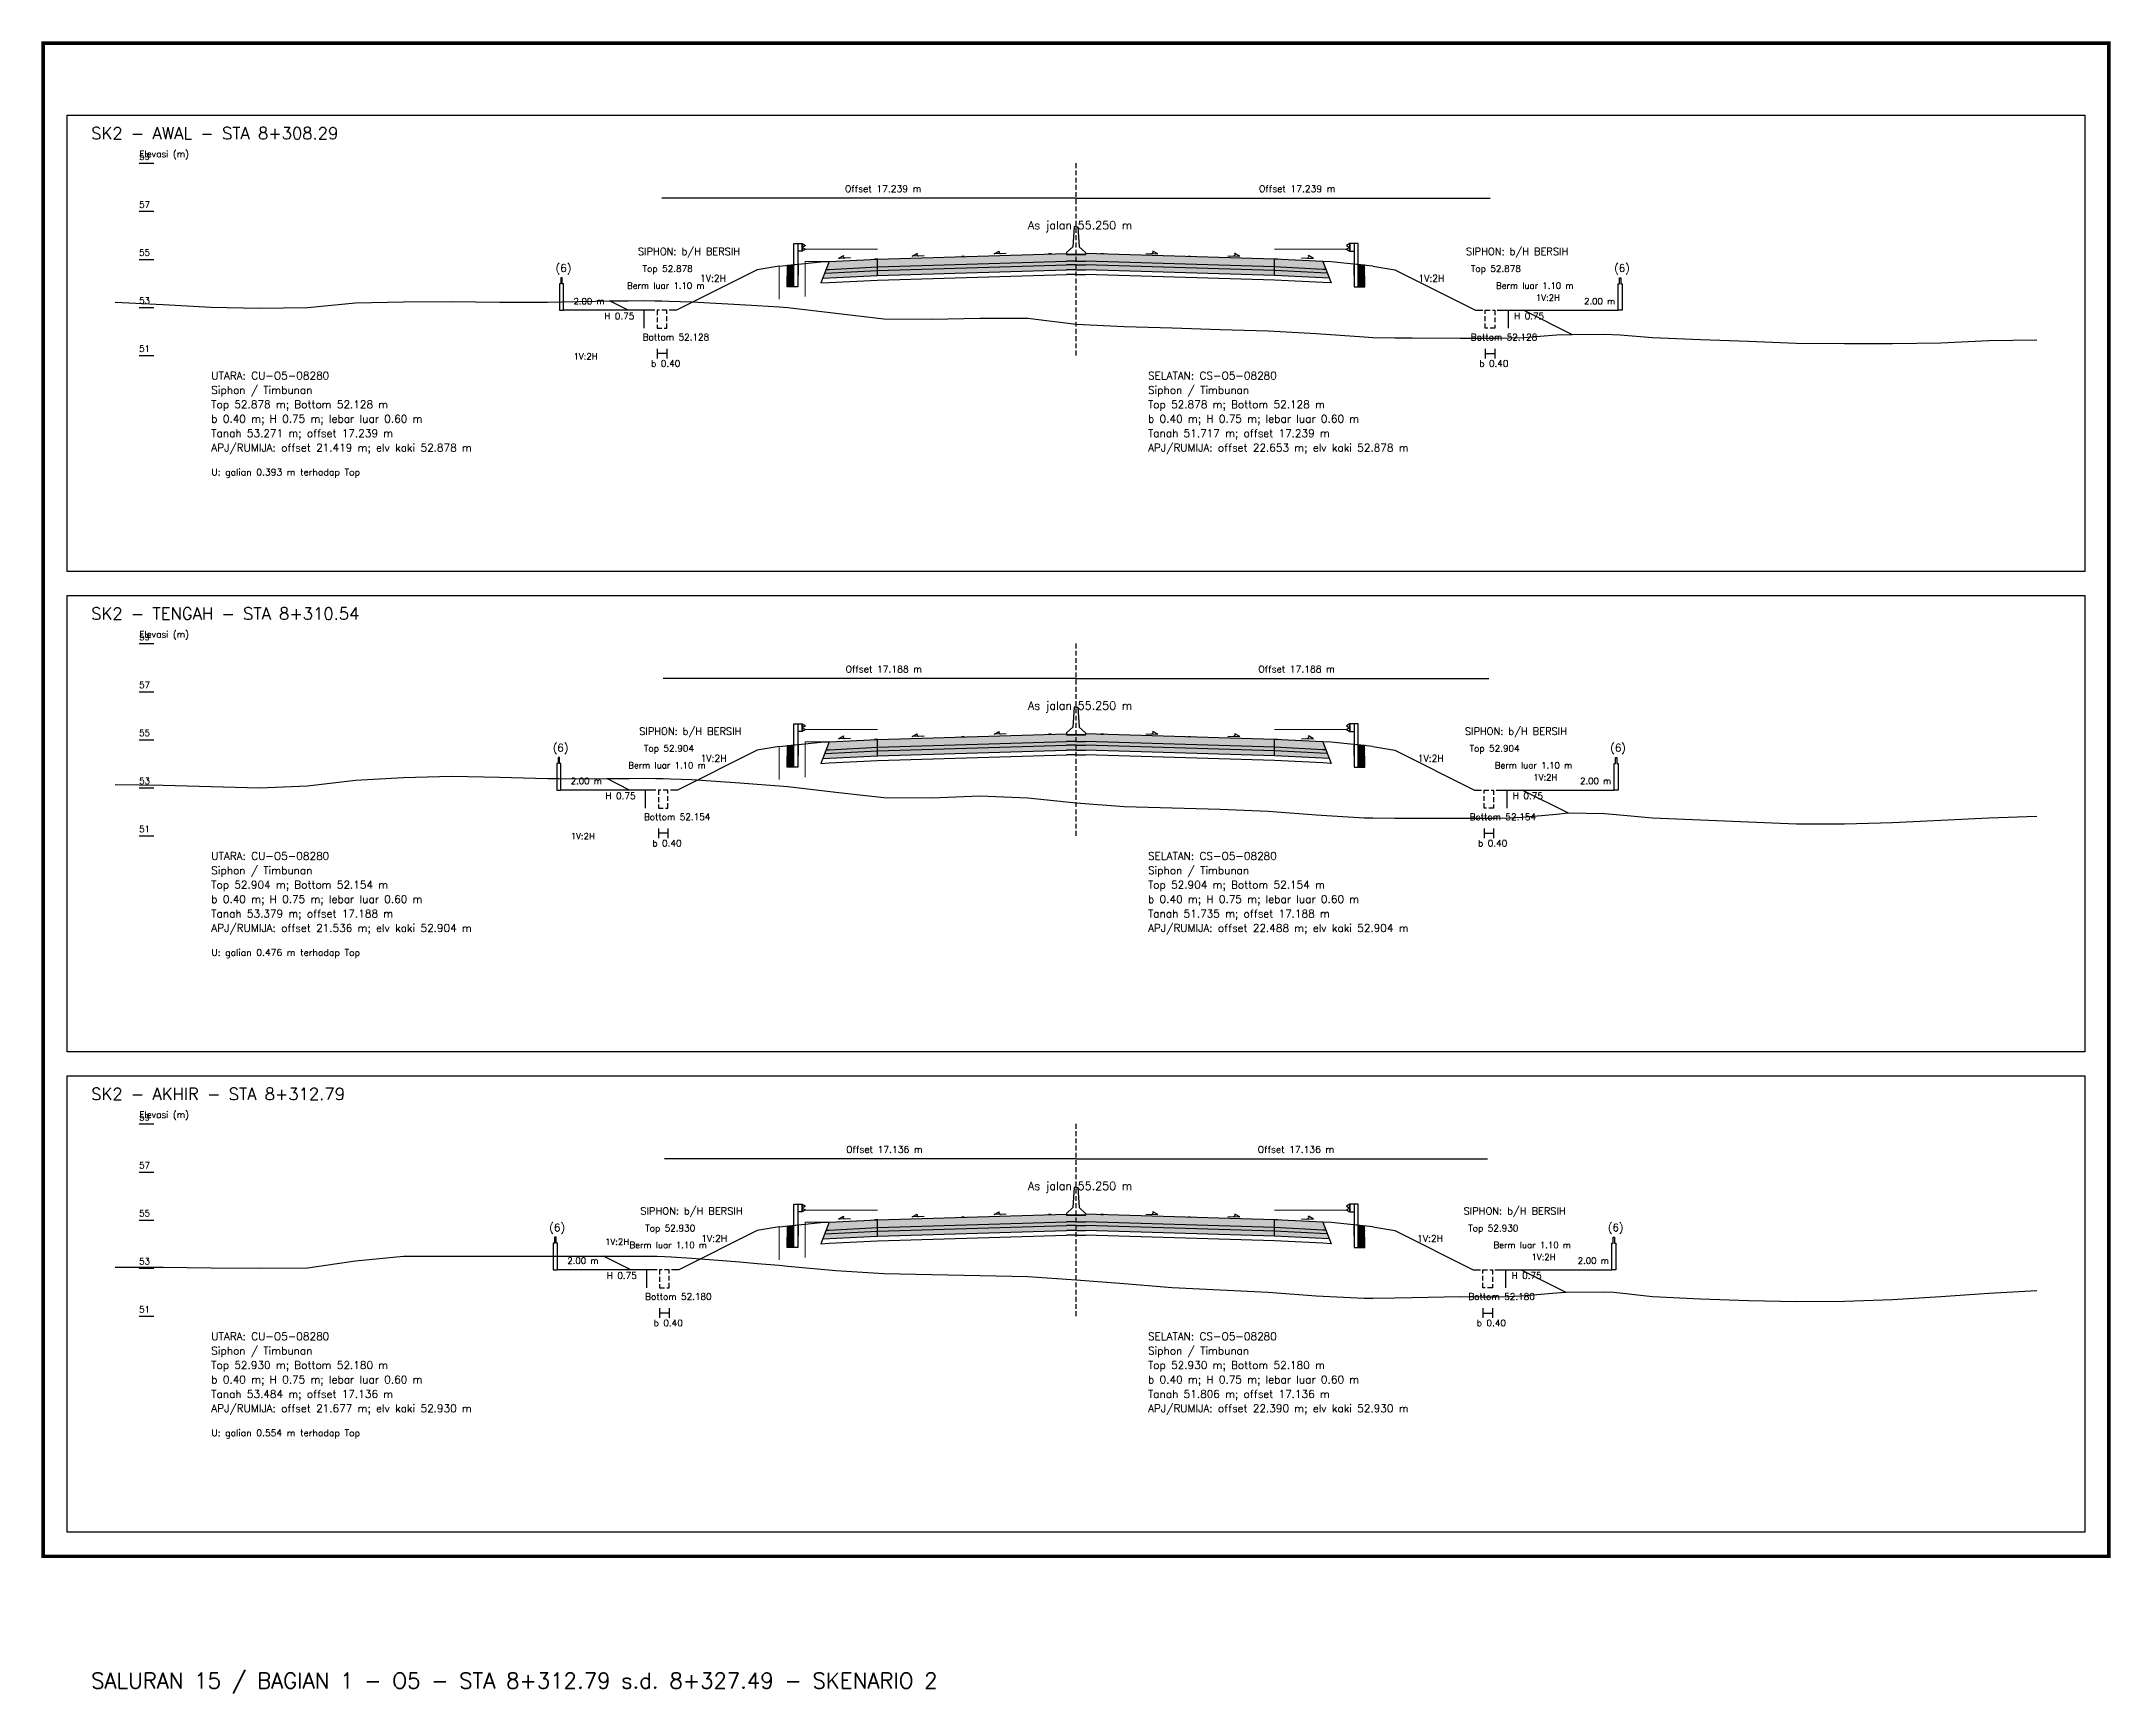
# Model space of a CAD drawing. Header units: metres. Extents: x -24715 to -24517, y 27498 to 30841.
# Drawn here: x -24618.7 to -24532.6, y 30260.7 to 30329.5 of the extents above; entities that cross this region are included whole.
import ezdxf

# ---------------------------------------------------------------- set-up
doc = ezdxf.new("R2010")
doc.units = ezdxf.units.M
doc.linetypes.add('PS_DASH', pattern=[0.3, 0.2, -0.1])
for name, color, linetype, lineweight in [('Dimensi', 230, 'Continuous', 20), ('GRS-ARSIR (HATCH)', 8, 'Continuous', 9), ('Guardrail', 20, 'Continuous', 30), ('HATCH - Beton ramping', 210, 'Continuous', 9), ('HATCH - LFA', 30, 'Continuous', 9), ('HATCH - Pavement', 50, 'Continuous', 9), ('Marka', 20, 'Continuous', 30), ('POT_ALL_GROUP', 2, 'Continuous', 70)]:
    doc.layers.add(name, color=color, linetype=linetype, lineweight=lineweight)
for name, color, linetype in [('POT_ALL_APJ', 2, 'Continuous'), ('POT_ALL_BORDER', 8, 'Continuous'), ('POT_ALL_BUILDING', 2, 'Continuous'), ('POT_ALL_CHANNEL2', 7, 'Continuous'), ('POT_ALL_DIM', 7, 'Continuous'), ('POT_ALL_GROUND', 1, 'Continuous'), ('POT_ALL_GUIDE', 8, 'Continuous'), ('POT_ALL_NOTE', 30, 'Continuous'), ('POT_ALL_ROAD', 4, 'Continuous')]:
    doc.layers.add(name, color=color, linetype=linetype)
doc.styles.get("Standard").update_dxf_attribs({"font": 'simplex.shx'})

# ---------------------------------------------------------------- blocks, each defined once
blk = doc.blocks.new('JALAN_ASLI_TIPIKAL_2OKT_METER')
at = {"layer": 'Guardrail', "lineweight": 9}
h = blk.add_hatch(dxfattribs=at)
h.set_pattern_fill('JIS_LC_20', color=256, scale=0.002)
h.set_pattern_definition([(45, (-29.65569, -21.99233), (-0.02828427, 0.02828427), []), (45, (-29.65489, -21.99233), (-0.02828427, 0.02828427), [])])
h.paths.add_polyline_path([(-12.025, -1.394), (-11.753, -1.394), (-11.753, -0.471), (-12.018, -0.498)])
h = blk.add_hatch(dxfattribs=at)
h.set_pattern_fill('JIS_LC_20', color=256, scale=0.002)
h.set_pattern_definition([(45, (-29.40569, -21.99233), (-0.02828427, 0.02828427), []), (45, (-29.40489, -21.99233), (-0.02828427, 0.02828427), [])])
h.paths.add_polyline_path([(12.018, -0.498), (11.753, -0.471), (11.753, -1.394), (12.025, -1.394)])
at = {"layer": 'HATCH - Beton ramping'}
h = blk.add_hatch(dxfattribs=at)
h.set_pattern_fill('AR-CONC', color=256, scale=0.0005)
h.set_pattern_definition([(50, (-28.949556, -21.99233), (0.09109233, -0.00796954), [0.009525, -0.104775]), (355, (-28.94956, -21.99233), (-0.0176217, 0.09552842), [0.00762, -0.0838203]), (100.45144, (-28.941965, -21.992995), (0.07347062, 0.08755888), [0.008095, -0.08904512]), (46.1842, (-28.94956, -21.96693), (0.13553952, -0.02102116), [0.0142875, -0.1571625]), (96.63556, (-28.93826, -21.96868), (0.11870207, 0.12371306), [0.0121425, -0.1335678]), (351.18415, (-28.94956, -21.96693), (0.11870207, 0.12371306), [0.01143, -0.12572987]), (21, (-28.936856, -21.97328), (0.0758072, -0.0511326), [0.009525, -0.104775]), (326, (-28.93686, -21.97328), (0.03090101, 0.09209398), [0.00762, -0.08382]), (71.45144, (-28.93054, -21.97754), (0.1067082, 0.04096138), [0.008095, -0.08904497]), (37.5, (-28.949556, -21.99233), (0.001544302, 0.04227752), [0, -0.082804, 0, -0.08509, 0, -0.0841375]), (7.5, (-28.949556, -21.99233), (0.03340983, 0.05009029), [0, -0.048514, 0, -0.080899, 0, -0.0320675]), (327.5, (-28.977877, -21.99233), (0.067795298, -0.002864372), [0, -0.03175, 0, -0.09906, 0, -0.131445]), (317.5, (-28.990577, -21.99233), (0.07406459, 0.01271325), [0, -0.041275, 0, -0.065786, 0, -0.093345])])
h.paths.add_polyline_path([(-8.27, -0.566), (-10.401, -0.666), (-10.461, -0.826), (-8.27, -0.716)])
h.paths.add_polyline_path([(-0.4, -0.48), (0, -0.48), (0, -0.33), (-0.4, -0.33), (-8.27, -0.566), (-8.27, -0.716)])
h = blk.add_hatch(dxfattribs=at)
h.set_pattern_fill('AR-CONC', color=256, scale=0.0005)
h.set_pattern_definition([(50, (-28.699556, -21.99233), (0.09109233, -0.00796954), [0.009525, -0.104775]), (355, (-28.69956, -21.99233), (-0.01762171, 0.09552842), [0.00762, -0.0838203]), (100.45144, (-28.691965, -21.992995), (0.07347062, 0.08755888), [0.008095, -0.08904512]), (46.1842, (-28.69956, -21.96693), (0.13553952, -0.02102116), [0.0142875, -0.1571625]), (96.63556, (-28.68826, -21.96868), (0.11870207, 0.12371306), [0.0121425, -0.1335678]), (351.18415, (-28.69956, -21.96693), (0.11870207, 0.12371306), [0.01143, -0.12572987]), (21, (-28.686856, -21.97328), (0.0758072, -0.0511326), [0.009525, -0.104775]), (326, (-28.68686, -21.97328), (0.03090101, 0.09209398), [0.00762, -0.08382]), (71.45144, (-28.68054, -21.97754), (0.10670821, 0.04096138), [0.008095, -0.08904497]), (37.5, (-28.699556, -21.99233), (0.001544302, 0.04227752), [0, -0.082804, 0, -0.08509, 0, -0.0841375]), (7.5, (-28.699556, -21.99233), (0.03340983, 0.050090287), [0, -0.048514, 0, -0.080899, 0, -0.0320675]), (327.5, (-28.727877, -21.99233), (0.067795298, -0.002864372), [0, -0.03175, 0, -0.09906, 0, -0.131445]), (317.5, (-28.740577, -21.99233), (0.07406459, 0.012713246), [0, -0.041275, 0, -0.065786, 0, -0.093345])])
h.paths.add_polyline_path([(8.27, -0.566), (10.401, -0.666), (10.461, -0.826), (8.27, -0.716)])
h.paths.add_polyline_path([(0.4, -0.48), (0, -0.48), (0, -0.33), (0.4, -0.33), (8.27, -0.566), (8.27, -0.716)])
at = {"layer": 'HATCH - LFA'}
h = blk.add_hatch(dxfattribs=at)
h.set_pattern_fill('GRAVEL', color=256, scale=0.0075)
h.set_pattern_definition([(228.012788, (-28.812396, -21.801831), (-1.524, -1.7145), [0.0256291, -2.5372863]), (184.96974, (-28.829541, -21.820881), (2.2859999991, 0.1905000109), [0.04398035, -4.3540537]), (132.510447, (-28.873356, -21.824691), (1.9050000008, -2.0954999993), [0.0310111, -3.0701042]), (267.27369, (-28.947651, -21.872316), (0.1905000004, 3.81), [0.0400503, -3.9649828]), (292.833654, (-28.949556, -21.912321), (-0.9525, 2.286), [0.0392725, -3.8879856]), (357.27369, (-28.934316, -21.948516), (-3.81, 0.1905000004), [0.0400503, -3.9649828]), (37.69424, (-28.894311, -21.950421), (-2.4764999999, -1.9050000001), [0.0529645, -5.24348365]), (72.255328, (-28.852401, -21.918036), (1.3335000004, 4.1909999999), [0.050004, -4.95039425]), (121.429566, (-28.837161, -21.870411), (-1.5240000002, 2.4764999999), [0.040186, -3.9784159]), (175.23636, (-28.858116, -21.836121), (2.0955, -0.1905), [0.0458785, -2.2480453]), (222.397438, (-28.903836, -21.832311), (-2.2859999999, -2.0955000001), [0.05933084, -5.8737579]), (138.814075, (-28.759056, -21.874221), (-1.3335, 1.143), [0.0202503, -2.0047924]), (171.469234, (-28.774296, -21.860886), (2.4765, -0.3809999996), [0.03852615, -3.8140979]), (225, (-28.8124, -21.85517), (0, -0.1905), [0.0269407, -0.242467]), (203.19859, (-28.82573, -21.832311), (0.9525, 0.381), [0.0145081, -1.4362967]), (291.80141, (-28.839066, -21.838026), (-0.1905, 0.5715), [0.0205174, -1.0053565]), (30.96376, (-28.831446, -21.857076), (0.5715, 0.381), [0.033324, -1.0774724]), (161.56505, (-28.80287, -21.83993), (0.381, -0.1905), [0.0240965, -0.5783174]), (16.38954, (-28.949556, -21.838026), (1.905, 0.5715), [0.0337566, -3.341912]), (70.346176, (-28.917171, -21.828501), (-0.762, -2.0955), [0.0283199, -2.8036662]), (293.19859, (-28.80287, -21.801831), (-0.381, 0.9525), [0.029016, -1.4217888]), (343.61046, (-28.791441, -21.828501), (-1.905, 0.5715), [0.0337566, -3.341912]), (339.443955, (-28.949556, -21.956136), (-0.9525, 0.381), [0.0325526, -1.5950801]), (294.77514, (-28.919076, -21.967566), (-0.952500001, 2.0954999995), [0.0272754, -2.7002695]), (66.80141, (-28.800966, -21.992331), (0.381, 0.9525), [0.029016, -1.4217888]), (17.354025, (-28.789536, -21.965661), (-2.4765, -0.762), [0.0319337, -3.1614282]), (69.443955, (-28.89431, -21.992331), (-0.381, -0.9525), [0.0162763, -1.6113564]), (101.30993, (-28.812396, -21.99233), (-0.1905, 0.762), [0.0097136, -0.9616496]), (165.96376, (-28.8143, -21.982806), (0.5715, -0.1905), [0.0392725, -0.7461791]), (186.009006, (-28.852401, -21.973281), (1.905, 0.1905), [0.036395, -3.6031024]), (303.69007, (-28.831446, -21.87422), (-0.1905, 0.381), [0.0274743, -0.6593832]), (353.157227, (-28.816206, -21.897081), (3.2385, -0.3809999998), [0.0479668, -4.7487007]), (60.945396, (-28.76858, -21.902796), (-0.762, -1.3335), [0.0196131, -1.9417044]), (90, (-28.75906, -21.88565), (-0.1905, 0.1905), [0.01143, -0.17907]), (120.256437, (-28.856211, -21.967566), (0.762, -1.3335), [0.026465, -2.6200456]), (48.012787, (-28.869546, -21.944706), (1.524, 1.7145), [0.0512582, -2.5116572]), (0, (-28.83526, -21.9066), (0.1905, 0.1905), [0.04953, -0.14097]), (325.304846, (-28.785726, -21.906606), (1.9050000007, -1.333499999), [0.0301207, -2.9819488]), (254.0546, (-28.76096, -21.92375), (-0.1905, -0.762), [0.0277372, -1.3591238]), (207.645975, (-28.768581, -21.950421), (-3.6195000001, -1.9049999997), [0.0451609, -4.4709348]), (175.426079, (-28.808586, -21.971376), (-2.4765, 0.1905), [0.0477772, -4.7299385])])
h.paths.add_polyline_path([(-8.27, -0.716), (-10.461, -0.826), (-10.54, -1.03), (-8.27, -0.916)])
h.paths.add_polyline_path([(-0.4, -0.68), (0, -0.68), (0, -0.48), (-0.4, -0.48), (-8.27, -0.716), (-8.27, -0.916)])
h = blk.add_hatch(dxfattribs=at)
h.set_pattern_fill('GRAVEL', color=256, scale=0.0075)
h.set_pattern_definition([(228.012788, (-28.562396, -21.801831), (-1.524, -1.7145), [0.0256291, -2.5372863]), (184.96974, (-28.579541, -21.820881), (2.2859999991, 0.1905000109), [0.04398035, -4.3540537]), (132.510447, (-28.623356, -21.824691), (1.9050000008, -2.0954999993), [0.0310111, -3.0701042]), (267.27369, (-28.697651, -21.872316), (0.1905000004, 3.81), [0.04005034, -3.9649828]), (292.833654, (-28.699556, -21.912321), (-0.9525, 2.286), [0.0392725, -3.8879856]), (357.27369, (-28.684316, -21.948516), (-3.81, 0.1905000004), [0.04005034, -3.9649828]), (37.69424, (-28.644311, -21.950421), (-2.4764999999, -1.9050000001), [0.0529645, -5.24348365]), (72.255328, (-28.602401, -21.918036), (1.3335000004, 4.1909999999), [0.050004, -4.95039425]), (121.429566, (-28.587161, -21.870411), (-1.5240000002, 2.4764999999), [0.040186, -3.9784159]), (175.23636, (-28.608116, -21.836121), (2.0955, -0.1905000003), [0.0458785, -2.2480453]), (222.397438, (-28.653836, -21.832311), (-2.2859999999, -2.0955000001), [0.05933084, -5.87375794]), (138.814075, (-28.509056, -21.874221), (-1.3335, 1.143), [0.02025034, -2.0047924]), (171.469234, (-28.524296, -21.860886), (2.4765, -0.3809999996), [0.03852615, -3.8140979]), (225, (-28.5624, -21.85517), (0, -0.1905), [0.0269407, -0.242467]), (203.19859, (-28.57573, -21.832311), (0.9525, 0.381), [0.0145081, -1.4362967]), (291.80141, (-28.589066, -21.838026), (-0.1905, 0.5715), [0.0205174, -1.0053565]), (30.96376, (-28.581446, -21.857076), (0.5715, 0.381), [0.033324, -1.0774724]), (161.56505, (-28.55287, -21.83993), (0.381, -0.1905), [0.0240965, -0.57831736]), (16.38954, (-28.699556, -21.838026), (1.905, 0.5715), [0.0337566, -3.341912]), (70.346176, (-28.667171, -21.828501), (-0.762, -2.0955), [0.0283199, -2.8036662]), (293.19859, (-28.55287, -21.801831), (-0.381, 0.9525), [0.029016, -1.4217888]), (343.61046, (-28.541441, -21.828501), (-1.905, 0.5714999999), [0.0337566, -3.341912]), (339.443955, (-28.699556, -21.956136), (-0.9525, 0.381), [0.03255264, -1.5950801]), (294.77514, (-28.669076, -21.967566), (-0.952500001, 2.0954999995), [0.0272754, -2.7002695]), (66.80141, (-28.550966, -21.992331), (0.381, 0.9525), [0.029016, -1.4217888]), (17.354025, (-28.539536, -21.965661), (-2.4765, -0.7620000002), [0.0319337, -3.1614282]), (69.443955, (-28.64431, -21.992331), (-0.381, -0.9525), [0.0162763, -1.6113564]), (101.30993, (-28.562396, -21.99233), (-0.1905, 0.762), [0.0097136, -0.9616496]), (165.96376, (-28.5643, -21.982806), (0.5715, -0.1905), [0.0392725, -0.7461791]), (186.009006, (-28.602401, -21.973281), (1.905, 0.1905), [0.036395, -3.6031024]), (303.69007, (-28.581446, -21.87422), (-0.1905, 0.381), [0.0274743, -0.6593832]), (353.157227, (-28.566206, -21.897081), (3.2385, -0.3809999998), [0.04796676, -4.7487007]), (60.945396, (-28.51858, -21.902796), (-0.762, -1.3335), [0.0196131, -1.9417044]), (90, (-28.50906, -21.88565), (-0.1905, 0.1905), [0.01143, -0.17907]), (120.256437, (-28.606211, -21.967566), (0.762, -1.3335), [0.026465, -2.62004556]), (48.012787, (-28.619546, -21.944706), (1.524, 1.7145), [0.0512582, -2.5116572]), (0, (-28.58526, -21.9066), (0.1905, 0.1905), [0.04953, -0.14097]), (325.304846, (-28.535726, -21.906606), (1.9050000007, -1.333499999), [0.0301207, -2.98194875]), (254.054604, (-28.51096, -21.92375), (-0.1905, -0.762), [0.0277372, -1.35912375]), (207.645975, (-28.518581, -21.950421), (-3.6195000001, -1.9049999997), [0.0451609, -4.4709348]), (175.426079, (-28.558586, -21.971376), (-2.4765, 0.1905), [0.0477772, -4.7299385])])
h.paths.add_polyline_path([(8.27, -0.716), (10.461, -0.826), (10.54, -1.03), (8.27, -0.916)])
h.paths.add_polyline_path([(0.4, -0.68), (0, -0.68), (0, -0.48), (0.4, -0.48), (8.27, -0.716), (8.27, -0.916)])
at = {"layer": 'HATCH - Pavement'}
h = blk.add_hatch(dxfattribs=at)
h.set_pattern_fill('AR-CONC', color=256, scale=0.001)
h.set_pattern_definition([(50, (-89.43046, -52.62889), (0.18218467, -0.01593909), [0.01905, -0.20955]), (355, (-89.43046, -52.6289), (-0.03524342, 0.19105685), [0.01524, -0.1676406]), (100.45144, (-89.41528, -52.63022), (0.14694125, 0.17511775), [0.01619, -0.17809024]), (46.1842, (-89.43046, -52.5781), (0.27107904, -0.04204233), [0.028575, -0.314325]), (96.63556, (-89.40787, -52.5816), (0.23740413, 0.2474261), [0.024285, -0.2671356]), (351.18415, (-89.43046, -52.5781), (0.2374041, 0.2474261), [0.02286, -0.2514597]), (21, (-89.40506, -52.59079), (0.1516144, -0.1022652), [0.01905, -0.20955]), (326, (-89.40506, -52.5908), (0.06180203, 0.18418797), [0.01524, -0.16764]), (71.45144, (-89.39243, -52.59931), (0.21341642, 0.08192277), [0.01619, -0.17808994]), (37.5, (-89.43046, -52.62889), (0.003088603, 0.08455504), [0, -0.165608, 0, -0.17018, 0, -0.168275]), (7.5, (-89.43046, -52.62889), (0.06681966, 0.100180575), [0, -0.097028, 0, -0.161798, 0, -0.064135]), (327.5, (-89.4871, -52.62889), (0.135590595, -0.005728744), [0, -0.0635, 0, -0.19812, 0, -0.26289]), (317.5, (-89.5125, -52.62889), (0.14812918, 0.02542649), [0, -0.08255, 0, -0.131572, 0, -0.18669])])
h.paths.add_polyline_path([(-8.27, -0.236), (-10.27, -0.336), (-10.401, -0.673), (-10.27, -0.666), (-8.27, -0.566)])
h.paths.add_polyline_path([(-0.4, -0.33), (0, -0.33), (0, 0), (-0.4, 0), (-8.27, -0.236), (-8.27, -0.566)])
h = blk.add_hatch(dxfattribs=at)
h.set_pattern_fill('AR-CONC', color=256, scale=0.001)
h.set_pattern_definition([(50, (-89.18046, -52.62889), (0.18218467, -0.01593909), [0.01905, -0.20955]), (355, (-89.18046, -52.6289), (-0.03524342, 0.19105685), [0.01524, -0.16764058]), (100.45144, (-89.16528, -52.63022), (0.14694125, 0.17511775), [0.01619, -0.17809024]), (46.1842, (-89.18046, -52.5781), (0.27107904, -0.04204233), [0.028575, -0.314325]), (96.63556, (-89.15787, -52.5816), (0.23740413, 0.2474261), [0.024285, -0.2671356]), (351.18415, (-89.18046, -52.5781), (0.2374041, 0.2474261), [0.02286, -0.2514597]), (21, (-89.15506, -52.59079), (0.1516144, -0.1022652), [0.01905, -0.20955]), (326, (-89.15506, -52.5908), (0.06180203, 0.18418797), [0.01524, -0.16764]), (71.45144, (-89.14243, -52.59931), (0.21341642, 0.08192277), [0.01619, -0.17808994]), (37.5, (-89.18046, -52.62889), (0.003088603, 0.08455504), [0, -0.165608, 0, -0.17018, 0, -0.168275]), (7.5, (-89.18046, -52.62889), (0.06681966, 0.100180575), [0, -0.097028, 0, -0.161798, 0, -0.064135]), (327.5, (-89.2371, -52.62889), (0.135590595, -0.005728744), [0, -0.0635, 0, -0.19812, 0, -0.26289]), (317.5, (-89.2625, -52.62889), (0.14812918, 0.02542649), [0, -0.08255, 0, -0.131572, 0, -0.18669])])
h.paths.add_polyline_path([(8.27, -0.236), (10.27, -0.336), (10.401, -0.673), (10.27, -0.666), (8.27, -0.566)])
h.paths.add_polyline_path([(0.4, -0.33), (0, -0.33), (0, 0), (0.4, 0), (8.27, -0.236), (8.27, -0.566)])
at = {"layer": 'Marka'}
h = blk.add_hatch(color=256, dxfattribs=at)
h.dxf.hatch_style = 1
h.paths.add_polyline_path([(-8.27, -0.23), (-8.39, -0.236), (-8.39, -0.242), (-8.27, -0.236)])
h.paths.add_polyline_path([(-4.65, -0.122), (-4.77, -0.125), (-4.77, -0.131), (-4.65, -0.128)])
h.paths.add_polyline_path([(-1.03, -0.019), (-1.03, -0.013), (-1.15, -0.017), (-1.15, -0.023)])
h = blk.add_hatch(color=256, dxfattribs=at)
h.dxf.hatch_style = 1
h.paths.add_polyline_path([(8.27, -0.23), (8.39, -0.236), (8.39, -0.242), (8.27, -0.236)])
h.paths.add_polyline_path([(4.65, -0.122), (4.77, -0.125), (4.77, -0.131), (4.65, -0.128)])
h.paths.add_polyline_path([(1.03, -0.019), (1.03, -0.013), (1.15, -0.017), (1.15, -0.023)])
for p, q in [((-8.27, -0.236), (-0.4, 0)), ((8.27, -0.236), (0.4, 0)), ((-12.353, -0.533), (-10.622, -0.354)), ((-10.27, -0.336), (-10.62, -1.234)), ((-10.62, -0.354), (-10.27, -0.336)), ((-10.461, -0.826), (-8.27, -0.716)), ((-10.401, -0.673), (-10.27, -0.666)), ((-10.27, -0.336), (-8.27, -0.236)), ((-10.27, -0.666), (-8.27, -0.566)), ((-8.27, -0.916), (-8.27, -0.236)), ((-8.27, -0.566), (-0.4, -0.33)), ((-8.27, -0.716), (-0.4, -0.48)), ((-8.27, -0.916), (-0.4, -0.68)), ((0, -0.05), (-0.4, -0.05)), ((0, -0.33), (-0.4, -0.33)), ((0, -0.48), (-0.4, -0.48)), ((0, -0.68), (-0.4, -0.68)), ((0, -0.05), (0.4, -0.05)), ((0, -0.33), (0.4, -0.33)), ((0, -0.48), (0.4, -0.48)), ((0, -0.68), (0.4, -0.68)), ((8.27, -0.566), (0.4, -0.33)), ((8.27, -0.716), (0.4, -0.48)), ((8.27, -0.916), (0.4, -0.68)), ((8.27, -0.916), (8.27, -0.236)), ((10.27, -0.336), (8.27, -0.236)), ((10.27, -0.666), (8.27, -0.566)), ((10.461, -0.826), (8.27, -0.716)), ((10.27, -0.336), (10.62, -1.234)), ((10.62, -0.354), (10.27, -0.336)), ((10.401, -0.673), (10.27, -0.666)), ((12.353, -0.533), (10.622, -0.354)), ((-10.62, -1.234), (-10.27, -1.216)), ((-10.54, -1.03), (-8.27, -0.916)), ((-10.27, -1.216), (-8.27, -1.116)), ((-8.27, -1.116), (-0.4, -0.88)), ((0, -0.88), (-0.4, -0.88)), ((0, -0.88), (0.4, -0.88)), ((8.27, -1.116), (0.4, -0.88)), ((10.54, -1.03), (8.27, -0.916)), ((10.27, -1.216), (8.27, -1.116)), ((10.62, -1.234), (10.27, -1.216))]:
    blk.add_line(p, q)
for points in [[(0, 1.11), (-0.075, 1.11), (-0.125, 0.27), (-0.4, 0.03), (-0.4, -0.05), (0, -0.05)], [(0, 1.11), (0.075, 1.11), (0.125, 0.27), (0.4, 0.03), (0.4, -0.05), (0, -0.05)], [(-6.818, -0.116), (-6.616, 0)], [(-3.401, -0.02), (-3.199, 0.096)], [(3.401, -0.02), (3.199, 0.096)], [(6.818, -0.116), (6.616, 0)], [(-9.887, -0.208), (-9.686, -0.092)], [(-9.387, -0.193), (-9.887, -0.208)], [(-6.318, -0.101), (-6.818, -0.116)], [(-2.901, -0.005), (-3.401, -0.02)], [(2.901, -0.005), (3.401, -0.02)], [(6.318, -0.101), (6.818, -0.116)], [(9.387, -0.193), (9.887, -0.208)], [(9.887, -0.208), (9.686, -0.092)]]:
    blk.add_lwpolyline(points)
for centre, start, end in [((-6.556, -0.037), 148.28164, 271.71836), ((-3.139, 0.059), 148.28164, 271.71836), ((3.139, 0.059), 268.28164, 31.71836), ((6.556, -0.037), 268.28164, 31.71836), ((-9.625, -0.129), 148.28164, 271.71836), ((9.625, -0.129), 268.28164, 31.71836)]:
    blk.add_arc(centre, 0.0711, start, end)
at = {"layer": 'Dimensi'}
for p, q in [((-8.27, 0.168), (-11.27, 0.168)), ((8.27, 0.168), (11.27, 0.168))]:
    blk.add_line(p, q, dxfattribs=at)
at = {"layer": 'GRS-ARSIR (HATCH)'}
for p, q in [((-12.353, -0.533), (-12.353, -1.909)), ((-11.27, -0.336), (-11.27, -1.803)), ((-10.27, -0.336), (-11.27, -0.336))]:
    blk.add_line(p, q, dxfattribs=at)
at = {"layer": 'Guardrail'}
for points in [[(-11.753, -1.394), (-11.753, 0.406), (-11.575, 0.406), (-11.575, -1.394), (-11.753, -1.394)], [(-11.575, 0.406), (-11.397, 0.406), (-11.397, 0.094), (-11.575, 0.094)], [(-11.397, 0.25), (-11.397, 0.406), (-11.262, 0.328), (-11.397, 0.25)], [(-11.397, 0.094), (-11.397, 0.25), (-11.262, 0.172), (-11.397, 0.094)], [(11.397, 0.25), (11.397, 0.406), (11.262, 0.328), (11.397, 0.25)], [(11.397, 0.094), (11.397, 0.25), (11.262, 0.172), (11.397, 0.094)], [(11.575, 0.406), (11.397, 0.406), (11.397, 0.094), (11.575, 0.094)], [(11.753, -1.394), (11.753, 0.406), (11.575, 0.406), (11.575, -1.394), (11.753, -1.394)], [(-11.575, -1.394), (-12.025, -1.394), (-12.018, -0.498), (-11.568, -0.453), (-11.575, -1.394)], [(11.575, -1.394), (12.025, -1.394), (12.018, -0.498), (11.568, -0.453), (11.575, -1.394)]]:
    blk.add_lwpolyline(points, dxfattribs=at)
at = {"layer": 'Marka'}
for points in [[(-8.39, -0.242), (-8.27, -0.236), (-8.27, -0.23), (-8.39, -0.236), (-8.39, -0.242)], [(8.39, -0.242), (8.27, -0.236), (8.27, -0.23), (8.39, -0.236), (8.39, -0.242)]]:
    blk.add_lwpolyline(points, dxfattribs=at)
for points in [[(-4.65, -0.122), (-4.77, -0.125), (-4.77, -0.131), (-4.65, -0.128)], [(-1.03, -0.013), (-1.15, -0.017), (-1.15, -0.023), (-1.03, -0.019)], [(1.03, -0.013), (1.15, -0.017), (1.15, -0.023), (1.03, -0.019)], [(4.65, -0.122), (4.77, -0.125), (4.77, -0.131), (4.65, -0.128)]]:
    blk.add_lwpolyline(points, close=True, dxfattribs=at)

msp = doc.modelspace()

# ---------------------------------------------------------------- linework, layer by layer
at = {"layer": 'POT_ALL_APJ', "linetype": 'Continuous'}
for points in [[(-24597.15367, 30319.36397), (-24597.15367, 30318.25956), (-24596.98367, 30318.25956), (-24596.98367, 30319.36397), (-24597.03867, 30319.36397), (-24597.03867, 30319.61397), (-24597.06867, 30319.61397), (-24597.09867, 30319.61397), (-24597.09867, 30319.36397), (-24597.15367, 30319.36397)], [(-24552.91147, 30319.36397), (-24552.91147, 30318.25956), (-24553.08147, 30318.25956), (-24553.08147, 30319.36397), (-24553.02647, 30319.36397), (-24553.02647, 30319.61397), (-24552.99647, 30319.61397), (-24552.96647, 30319.61397), (-24552.96647, 30319.36397), (-24552.91147, 30319.36397)], [(-24594.28877, 30318.25956), (-24596.98367, 30318.25956)], [(-24557.01002, 30318.25956), (-24553.08147, 30318.25956)], [(-24597.27042, 30299.38982), (-24597.27042, 30298.28541), (-24597.10042, 30298.28541), (-24597.10042, 30299.38982), (-24597.15542, 30299.38982), (-24597.15542, 30299.63982), (-24597.18542, 30299.63982), (-24597.21542, 30299.63982), (-24597.21542, 30299.38982), (-24597.27042, 30299.38982)], [(-24553.07622, 30299.38982), (-24553.07622, 30298.28541), (-24553.24622, 30298.28541), (-24553.24622, 30299.38982), (-24553.19122, 30299.38982), (-24553.19122, 30299.63982), (-24553.16122, 30299.63982), (-24553.13122, 30299.63982), (-24553.13122, 30299.38982), (-24553.07622, 30299.38982)], [(-24594.23705, 30298.28541), (-24597.10042, 30298.28541)], [(-24557.06173, 30298.28541), (-24553.24622, 30298.28541)], [(-24597.41109, 30279.41568), (-24597.41109, 30278.31127), (-24597.24109, 30278.31127), (-24597.24109, 30279.41568), (-24597.29609, 30279.41568), (-24597.29609, 30279.66568), (-24597.32609, 30279.66568), (-24597.35609, 30279.66568), (-24597.35609, 30279.41568), (-24597.41109, 30279.41568)], [(-24553.17456, 30279.41568), (-24553.17456, 30278.31127), (-24553.34456, 30278.31127), (-24553.34456, 30279.41568), (-24553.28956, 30279.41568), (-24553.28956, 30279.66568), (-24553.25956, 30279.66568), (-24553.22956, 30279.66568), (-24553.22956, 30279.41568), (-24553.17456, 30279.41568)], [(-24594.18534, 30278.31127), (-24597.24109, 30278.31127)], [(-24557.11344, 30278.31127), (-24553.34456, 30278.31127)]]:
    msp.add_lwpolyline(points, dxfattribs=at)
at = {"layer": 'POT_ALL_BORDER', "linetype": 'Continuous'}
for points in [[(-24617.64939, 30326.3816), (-24533.64939, 30326.3816), (-24533.64939, 30307.3816), (-24617.64939, 30307.3816), (-24617.64939, 30326.3816)], [(-24617.64939, 30306.3816), (-24533.64939, 30306.3816), (-24533.64939, 30287.3816), (-24617.64939, 30287.3816), (-24617.64939, 30306.3816)], [(-24617.64939, 30286.3816), (-24533.64939, 30286.3816), (-24533.64939, 30267.3816), (-24617.64939, 30267.3816), (-24617.64939, 30286.3816)]]:
    msp.add_lwpolyline(points, dxfattribs=at)
at = {"layer": 'POT_ALL_BUILDING', "linetype": 'PS_DASH'}
for points in [[(-24592.68877, 30318.25956), (-24593.08877, 30318.25956), (-24593.08877, 30317.50956), (-24592.68877, 30317.50956), (-24592.68877, 30318.25956)], [(-24558.61002, 30318.25956), (-24558.21002, 30318.25956), (-24558.21002, 30317.50956), (-24558.61002, 30317.50956), (-24558.61002, 30318.25956)], [(-24592.63705, 30298.28541), (-24593.03705, 30298.28541), (-24593.03705, 30297.53541), (-24592.63705, 30297.53541), (-24592.63705, 30298.28541)], [(-24558.66173, 30298.28541), (-24558.26173, 30298.28541), (-24558.26173, 30297.53541), (-24558.66173, 30297.53541), (-24558.66173, 30298.28541)], [(-24592.58534, 30278.31127), (-24592.98534, 30278.31127), (-24592.98534, 30277.56127), (-24592.58534, 30277.56127), (-24592.58534, 30278.31127)], [(-24558.71344, 30278.31127), (-24558.31344, 30278.31127), (-24558.31344, 30277.56127), (-24558.71344, 30277.56127), (-24558.71344, 30278.31127)]]:
    msp.add_lwpolyline(points, dxfattribs=at)
at = {"layer": 'POT_ALL_DIM', "linetype": 'Continuous'}
for points in [[(-24575.64939, 30322.9316), (-24592.88877, 30322.9316)], [(-24575.64939, 30322.9316), (-24558.41002, 30322.9316)], [(-24593.63877, 30318.25956), (-24593.63877, 30317.50956)], [(-24557.66002, 30318.25956), (-24557.66002, 30317.50956)], [(-24593.08877, 30316.65956), (-24593.08877, 30316.25956)], [(-24592.68877, 30316.45956), (-24593.08877, 30316.45956)], [(-24592.68877, 30316.65956), (-24592.68877, 30316.25956)], [(-24558.61002, 30316.65956), (-24558.61002, 30316.25956)], [(-24558.61002, 30316.45956), (-24558.21002, 30316.45956)], [(-24558.21002, 30316.65956), (-24558.21002, 30316.25956)], [(-24575.64939, 30302.9316), (-24592.83705, 30302.9316)], [(-24575.64939, 30302.9316), (-24558.46173, 30302.9316)], [(-24593.58705, 30298.28541), (-24593.58705, 30297.53541)], [(-24557.71173, 30298.28541), (-24557.71173, 30297.53541)], [(-24593.03705, 30296.68541), (-24593.03705, 30296.28541)], [(-24592.63705, 30296.48541), (-24593.03705, 30296.48541)], [(-24592.63705, 30296.68541), (-24592.63705, 30296.28541)], [(-24558.66173, 30296.68541), (-24558.66173, 30296.28541)], [(-24558.66173, 30296.48541), (-24558.26173, 30296.48541)], [(-24558.26173, 30296.68541), (-24558.26173, 30296.28541)], [(-24575.64939, 30282.9316), (-24592.78534, 30282.9316)], [(-24575.64939, 30282.9316), (-24558.51344, 30282.9316)], [(-24593.53534, 30278.31127), (-24593.53534, 30277.56127)], [(-24557.76344, 30278.31127), (-24557.76344, 30277.56127)], [(-24592.98534, 30276.71127), (-24592.98534, 30276.31127)], [(-24592.58534, 30276.71127), (-24592.58534, 30276.31127)], [(-24558.71344, 30276.71127), (-24558.71344, 30276.31127)], [(-24558.31344, 30276.71127), (-24558.31344, 30276.31127)], [(-24592.58534, 30276.51127), (-24592.98534, 30276.51127)], [(-24558.71344, 30276.51127), (-24558.31344, 30276.51127)]]:
    msp.add_lwpolyline(points, dxfattribs=at)
at = {"layer": 'POT_ALL_GROUND', "linetype": 'Continuous'}
for points in [[(-24615.64939, 30318.60517), (-24613.64939, 30318.50779), (-24611.64939, 30318.38463), (-24609.64939, 30318.35507), (-24607.64939, 30318.37863), (-24605.64939, 30318.57591), (-24603.64939, 30318.61411), (-24601.64939, 30318.62104), (-24599.64939, 30318.60134), (-24597.64939, 30318.59857), (-24597.06867, 30318.61843), (-24595.64939, 30318.64309), (-24595.06867, 30318.64954), (-24594.28877, 30318.6582), (-24593.64939, 30318.6653), (-24593.18877, 30318.66041), (-24592.88877, 30318.65222), (-24592.58877, 30318.64402), (-24591.64939, 30318.60779), (-24589.64939, 30318.50568), (-24588.91931, 30318.46319), (-24588.00267, 30318.40327), (-24587.64939, 30318.3712), (-24585.64939, 30318.14086), (-24583.64939, 30317.89985), (-24581.64939, 30317.89135), (-24579.64939, 30317.92607), (-24577.64939, 30317.9316), (-24575.64939, 30317.68101), (-24573.64939, 30317.58188), (-24571.64939, 30317.52356), (-24569.64939, 30317.46533), (-24567.64939, 30317.4065), (-24565.64939, 30317.29568), (-24563.64939, 30317.15669), (-24563.29612, 30317.13131), (-24562.37948, 30317.12054), (-24561.64939, 30317.11235), (-24559.64939, 30317.09509), (-24558.71002, 30317.09552), (-24558.41002, 30317.09876), (-24558.11002, 30317.10518), (-24557.64939, 30317.11502), (-24557.01002, 30317.1288), (-24555.64939, 30317.23382), (-24554.99647, 30317.25272), (-24553.64939, 30317.26594), (-24552.99647, 30317.23766), (-24551.64939, 30317.12726), (-24549.64939, 30317.04768), (-24547.64939, 30316.96809), (-24545.64939, 30316.88648), (-24543.64939, 30316.87806), (-24541.64939, 30316.87619), (-24539.64939, 30316.90359), (-24537.64939, 30317.00529), (-24535.64939, 30317.02771)], [(-24615.64939, 30298.52323), (-24613.64939, 30298.4899), (-24611.64939, 30298.4322), (-24609.64939, 30298.37092), (-24607.64939, 30298.46736), (-24605.64939, 30298.69338), (-24603.64939, 30298.81016), (-24601.64939, 30298.86625), (-24599.64939, 30298.81547), (-24597.64939, 30298.76716), (-24597.18542, 30298.76322), (-24595.64939, 30298.7544), (-24595.18542, 30298.75956), (-24594.23705, 30298.77009), (-24593.64939, 30298.77661), (-24593.13705, 30298.76919), (-24592.83705, 30298.761), (-24592.53705, 30298.7528), (-24591.64939, 30298.72727), (-24589.64939, 30298.59105), (-24588.91931, 30298.53649), (-24588.00267, 30298.4601), (-24587.64939, 30298.43046), (-24585.64939, 30298.19976), (-24583.64939, 30297.97256), (-24581.64939, 30297.95931), (-24579.64939, 30298.04598), (-24577.64939, 30297.96539), (-24575.64939, 30297.7554), (-24573.64939, 30297.60526), (-24571.64939, 30297.54895), (-24569.64939, 30297.49263), (-24567.64939, 30297.4035), (-24565.64939, 30297.25353), (-24563.64939, 30297.12634), (-24563.29612, 30297.1223), (-24562.37948, 30297.11342), (-24561.64939, 30297.1098), (-24559.64939, 30297.11963), (-24558.76173, 30297.11731), (-24558.46173, 30297.11628), (-24558.16173, 30297.1192), (-24557.64939, 30297.12419), (-24557.06173, 30297.15192), (-24555.64939, 30297.28679), (-24555.16122, 30297.3351), (-24553.64939, 30297.3082), (-24553.16122, 30297.26187), (-24551.64939, 30297.13236), (-24549.64939, 30297.05143), (-24547.64939, 30296.96573), (-24545.64939, 30296.8835), (-24543.64939, 30296.88039), (-24541.64939, 30296.93249), (-24539.64939, 30297.03419), (-24537.64939, 30297.12832), (-24535.64939, 30297.20173)], [(-24615.64939, 30278.41439), (-24613.64939, 30278.41705), (-24611.64939, 30278.3868), (-24609.64939, 30278.37269), (-24607.64939, 30278.39641), (-24605.64939, 30278.68299), (-24603.64939, 30278.8816), (-24601.64939, 30278.8816), (-24599.64939, 30278.8816), (-24597.64939, 30278.8816), (-24597.32609, 30278.8816), (-24595.64939, 30278.8816), (-24595.32609, 30278.8816), (-24594.18534, 30278.8816), (-24593.64939, 30278.8816), (-24593.08534, 30278.87522), (-24592.78534, 30278.86551), (-24592.48534, 30278.85579), (-24591.64939, 30278.79661), (-24589.64939, 30278.63888), (-24588.91931, 30278.57869), (-24588.00267, 30278.49794), (-24587.64939, 30278.45724), (-24585.64939, 30278.27913), (-24583.64939, 30278.15882), (-24581.64939, 30278.1086), (-24579.64939, 30278.0699), (-24577.64939, 30278.03738), (-24575.64939, 30277.89708), (-24573.64939, 30277.73491), (-24571.64939, 30277.5807), (-24569.64939, 30277.47939), (-24567.64939, 30277.38276), (-24565.64939, 30277.22955), (-24563.64939, 30277.13068), (-24563.29612, 30277.13027), (-24562.37948, 30277.14124), (-24561.64939, 30277.15924), (-24559.64939, 30277.1982), (-24558.81344, 30277.19067), (-24558.51344, 30277.18796), (-24558.21344, 30277.1836), (-24557.64939, 30277.19447), (-24557.11344, 30277.23225), (-24555.64939, 30277.35764), (-24555.25956, 30277.38433), (-24553.64939, 30277.39198), (-24553.25956, 30277.38549), (-24551.64939, 30277.19721), (-24549.64939, 30277.10359), (-24547.64939, 30277.03802), (-24545.64939, 30276.98469), (-24543.64939, 30277.00222), (-24541.64939, 30277.07609), (-24539.64939, 30277.19719), (-24537.64939, 30277.34373), (-24535.64939, 30277.44371)]]:
    msp.add_lwpolyline(points, dxfattribs=at)
at = {"layer": 'POT_ALL_GROUP', "linetype": 'Continuous', "lineweight": 70, "const_width": 0.15}
msp.add_lwpolyline([(-24618.64939, 30329.3816), (-24532.64939, 30329.3816), (-24532.64939, 30266.3816), (-24618.64939, 30266.3816), (-24618.64939, 30329.3816)], dxfattribs=at)
at = {"layer": 'POT_ALL_GUIDE', "linetype": 'Continuous'}
for points in [[(-24614.64939, 30324.3816), (-24614.04939, 30324.3816)], [(-24614.64939, 30322.3816), (-24614.04939, 30322.3816)], [(-24614.64939, 30320.3816), (-24614.04939, 30320.3816)], [(-24614.64939, 30318.3816), (-24614.04939, 30318.3816)], [(-24614.64939, 30316.3816), (-24614.04939, 30316.3816)], [(-24614.64939, 30304.3816), (-24614.04939, 30304.3816)], [(-24614.64939, 30302.3816), (-24614.04939, 30302.3816)], [(-24614.64939, 30300.3816), (-24614.04939, 30300.3816)], [(-24614.64939, 30298.3816), (-24614.04939, 30298.3816)], [(-24614.64939, 30296.3816), (-24614.04939, 30296.3816)], [(-24614.64939, 30284.3816), (-24614.04939, 30284.3816)], [(-24614.64939, 30282.3816), (-24614.04939, 30282.3816)], [(-24614.64939, 30280.3816), (-24614.04939, 30280.3816)], [(-24614.64939, 30278.3816), (-24614.04939, 30278.3816)], [(-24614.64939, 30276.3816), (-24614.04939, 30276.3816)]]:
    msp.add_lwpolyline(points, dxfattribs=at)
at = {"layer": 'POT_ALL_GUIDE', "linetype": 'PS_DASH'}
for points in [[(-24575.64939, 30316.3816), (-24575.64939, 30324.3816)], [(-24575.64939, 30296.3816), (-24575.64939, 30304.3816)], [(-24575.64939, 30276.3816), (-24575.64939, 30284.3816)]]:
    msp.add_lwpolyline(points, dxfattribs=at)
at = {"layer": 'POT_ALL_ROAD', "linetype": 'Continuous'}
for points in [[(-24588.00267, 30320.09821), (-24588.91931, 30319.94428), (-24592.28877, 30318.25956), (-24592.58877, 30318.25956)], [(-24563.29612, 30320.09821), (-24562.37948, 30319.94428), (-24559.01002, 30318.25956), (-24558.71002, 30318.25956)], [(-24594.28877, 30318.25956), (-24595.06867, 30318.64954)], [(-24593.18877, 30318.25956), (-24594.28877, 30318.25956)], [(-24558.11002, 30318.25956), (-24557.01002, 30318.25956)], [(-24557.01002, 30318.25956), (-24554.99647, 30317.25272)], [(-24588.00267, 30300.09821), (-24588.91931, 30299.94428), (-24592.23705, 30298.28541), (-24592.53705, 30298.28541)], [(-24563.29612, 30300.09821), (-24562.37948, 30299.94428), (-24559.06173, 30298.28541), (-24558.76173, 30298.28541)], [(-24594.23705, 30298.28541), (-24595.18542, 30298.75956)], [(-24593.13705, 30298.28541), (-24594.23705, 30298.28541)], [(-24558.16173, 30298.28541), (-24557.06173, 30298.28541)], [(-24557.06173, 30298.28541), (-24555.16122, 30297.3351)], [(-24588.00267, 30280.09821), (-24588.91931, 30279.94428), (-24592.18534, 30278.31127), (-24592.48534, 30278.31127)], [(-24563.29612, 30280.09821), (-24562.37948, 30279.94428), (-24559.11344, 30278.31127), (-24558.81344, 30278.31127)], [(-24594.18534, 30278.31127), (-24595.32609, 30278.8816)], [(-24593.08534, 30278.31127), (-24594.18534, 30278.31127)], [(-24558.21344, 30278.31127), (-24557.11344, 30278.31127)], [(-24557.11344, 30278.31127), (-24555.25956, 30277.38433)]]:
    msp.add_lwpolyline(points, dxfattribs=at)

# ---------------------------------------------------------------- block references
at = {"layer": 'POT_ALL_ROAD'}
for p in [(-24575.64939, 30320.6316), (-24575.64939, 30300.6316), (-24575.64939, 30280.6316)]:
    msp.add_blockref('JALAN_ASLI_TIPIKAL_2OKT_METER', p, dxfattribs=at)

# ---------------------------------------------------------------- texts
at = {"layer": 'POT_ALL_APJ'}
for s, height, p in [('(6)', 0.32, (-24597.31867, 30319.85956)), ('(6)', 0.32, (-24553.24647, 30319.85956)), ('2.00 m', 0.26, (-24596.56867, 30318.50956)), ('2.00 m', 0.26, (-24554.49647, 30318.50956)), ('(6)', 0.32, (-24597.43542, 30299.88541)), ('(6)', 0.32, (-24553.41122, 30299.88541)), ('2.00 m', 0.26, (-24596.68542, 30298.53541)), ('2.00 m', 0.26, (-24554.66122, 30298.53541)), ('(6)', 0.32, (-24597.57609, 30279.91127)), ('(6)', 0.32, (-24553.50956, 30279.91127)), ('2.00 m', 0.26, (-24596.82609, 30278.56127)), ('2.00 m', 0.26, (-24554.75956, 30278.56127))]:
    msp.add_text(s, height=height, dxfattribs=at).set_placement(p)
at = {"layer": 'POT_ALL_BUILDING'}
for p in [(-24593.88877, 30320.55956), (-24559.41002, 30320.55956), (-24593.83705, 30300.58541), (-24559.46173, 30300.58541), (-24593.78534, 30280.61127), (-24559.51344, 30280.61127)]:
    msp.add_text('SIPHON: b/H BERSIH', height=0.3, dxfattribs=at).set_placement(p)
at = {"layer": 'POT_ALL_CHANNEL2'}
for s, height, p in [('Top 52.878', 0.27, (-24593.68877, 30319.85956)), ('Top 52.878', 0.27, (-24559.21002, 30319.85956)), ('Bottom 52.128', 0.27, (-24593.68877, 30317.00956)), ('Bottom 52.128', 0.27, (-24559.21002, 30317.00956)), ('UTARA: CU-O5-08280', 0.32, (-24611.64939, 30315.3816)), ('SELATAN: CS-O5-08280', 0.32, (-24572.64939, 30315.3816)), ('Top 52.904', 0.27, (-24593.63705, 30299.88541)), ('Top 52.904', 0.27, (-24559.26173, 30299.88541)), ('Bottom 52.154', 0.27, (-24593.63705, 30297.03541)), ('Bottom 52.154', 0.27, (-24559.26173, 30297.03541)), ('UTARA: CU-O5-08280', 0.32, (-24611.64939, 30295.3816)), ('SELATAN: CS-O5-08280', 0.32, (-24572.64939, 30295.3816)), ('Top 52.930', 0.27, (-24593.58534, 30279.91127)), ('Top 52.930', 0.27, (-24559.31344, 30279.91127)), ('Bottom 52.180', 0.27, (-24593.58534, 30277.06127)), ('Bottom 52.180', 0.27, (-24559.31344, 30277.06127)), ('UTARA: CU-O5-08280', 0.32, (-24611.64939, 30275.3816)), ('SELATAN: CS-O5-08280', 0.32, (-24572.64939, 30275.3816))]:
    msp.add_text(s, height=height, dxfattribs=at).set_placement(p)
at = {"layer": 'POT_ALL_DIM'}
for s, height, p in [('SK2 - AWAL - STA 8+308.29', 0.5, (-24616.64939, 30325.3816)), ('Elevasi (m)', 0.27, (-24614.64939, 30324.6316)), ('59', 0.26, (-24614.64939, 30324.5316)), ('Offset 17.239 m', 0.28, (-24585.26908, 30323.1816)), ('Offset 17.239 m', 0.28, (-24568.02971, 30323.1816)), ('57', 0.26, (-24614.64939, 30322.5316)), ('As jalan 55.250 m', 0.34, (-24577.64939, 30321.6316)), ('55', 0.26, (-24614.64939, 30320.5316)), ('1V:2H', 0.28, (-24591.30404, 30319.45192)), ('1V:2H', 0.28, (-24561.39475, 30319.45192)), ('53', 0.26, (-24614.64939, 30318.5316)), ('Berm luar 1.10 m', 0.26, (-24594.33877, 30319.15956)), ('Berm luar 1.10 m', 0.26, (-24558.16002, 30319.15956)), ('1V:2H', 0.26, (-24556.50325, 30318.65956)), ('H 0.75', 0.27, (-24595.28877, 30317.88456)), ('H 0.75', 0.27, (-24557.41002, 30317.88456)), ('51', 0.26, (-24614.64939, 30316.5316)), ('1V:2H', 0.26, (-24596.56867, 30316.20956)), ('b 0.40', 0.27, (-24593.33877, 30315.90956)), ('b 0.40', 0.27, (-24558.86002, 30315.90956)), ('Top 52.878 m; Bottom 52.128 m', 0.32, (-24611.64939, 30314.1816)), ('Siphon / Timbunan', 0.32, (-24611.64939, 30314.7816)), ('Top 52.878 m; Bottom 52.128 m', 0.32, (-24572.64939, 30314.1816)), ('Siphon / Timbunan', 0.32, (-24572.64939, 30314.7816)), ('b 0.40 m; H 0.75 m; lebar luar 0.60 m', 0.32, (-24611.64939, 30313.5816)), ('b 0.40 m; H 0.75 m; lebar luar 0.60 m', 0.32, (-24572.64939, 30313.5816)), ('Tanah 53.271 m; offset 17.239 m', 0.32, (-24611.64939, 30312.9816)), ('APJ/RUMIJA: offset 21.419 m; elv kaki 52.878 m', 0.32, (-24611.64939, 30312.3816)), ('Tanah 51.717 m; offset 17.239 m', 0.32, (-24572.64939, 30312.9816)), ('APJ/RUMIJA: offset 22.653 m; elv kaki 52.878 m', 0.32, (-24572.64939, 30312.3816)), ('SK2 - TENGAH - STA 8+310.54', 0.5, (-24616.64939, 30305.3816)), ('59', 0.26, (-24614.64939, 30304.5316)), ('Elevasi (m)', 0.27, (-24614.64939, 30304.6316)), ('Offset 17.188 m', 0.28, (-24585.24322, 30303.1816)), ('Offset 17.188 m', 0.28, (-24568.05556, 30303.1816)), ('57', 0.26, (-24614.64939, 30302.5316)), ('As jalan 55.250 m', 0.34, (-24577.64939, 30301.6316)), ('55', 0.26, (-24614.64939, 30300.5316)), ('Berm luar 1.10 m', 0.26, (-24594.28705, 30299.18541)), ('1V:2H', 0.28, (-24591.27818, 30299.46485)), ('1V:2H', 0.28, (-24561.4206, 30299.46485)), ('Berm luar 1.10 m', 0.26, (-24558.21173, 30299.18541)), ('53', 0.26, (-24614.64939, 30298.5316)), ('H 0.75', 0.27, (-24595.23705, 30297.91041)), ('H 0.75', 0.27, (-24557.46173, 30297.91041)), ('1V:2H', 0.26, (-24556.61148, 30298.68541)), ('51', 0.26, (-24614.64939, 30296.5316)), ('1V:2H', 0.26, (-24596.68542, 30296.23541)), ('b 0.40', 0.27, (-24593.28705, 30295.93541)), ('b 0.40', 0.27, (-24558.91173, 30295.93541)), ('Siphon / Timbunan', 0.32, (-24611.64939, 30294.7816)), ('Siphon / Timbunan', 0.32, (-24572.64939, 30294.7816)), ('Top 52.904 m; Bottom 52.154 m', 0.32, (-24611.64939, 30294.1816)), ('b 0.40 m; H 0.75 m; lebar luar 0.60 m', 0.32, (-24611.64939, 30293.5816)), ('Top 52.904 m; Bottom 52.154 m', 0.32, (-24572.64939, 30294.1816)), ('b 0.40 m; H 0.75 m; lebar luar 0.60 m', 0.32, (-24572.64939, 30293.5816)), ('Tanah 53.379 m; offset 17.188 m', 0.32, (-24611.64939, 30292.9816)), ('Tanah 51.735 m; offset 17.188 m', 0.32, (-24572.64939, 30292.9816)), ('APJ/RUMIJA: offset 21.536 m; elv kaki 52.904 m', 0.32, (-24611.64939, 30292.3816)), ('APJ/RUMIJA: offset 22.488 m; elv kaki 52.904 m', 0.32, (-24572.64939, 30292.3816)), ('SK2 - AKHIR - STA 8+312.79', 0.5, (-24616.64939, 30285.3816)), ('59', 0.26, (-24614.64939, 30284.5316)), ('Elevasi (m)', 0.27, (-24614.64939, 30284.6316)), ('Offset 17.136 m', 0.28, (-24585.21737, 30283.1816)), ('Offset 17.136 m', 0.28, (-24568.08142, 30283.1816)), ('57', 0.26, (-24614.64939, 30282.5316)), ('As jalan 55.250 m', 0.34, (-24577.64939, 30281.6316)), ('55', 0.26, (-24614.64939, 30280.5316)), ('1V:2H', 0.26, (-24595.25572, 30279.34644)), ('Berm luar 1.10 m', 0.26, (-24594.23534, 30279.21127)), ('1V:2H', 0.28, (-24591.25233, 30279.47778)), ('1V:2H', 0.28, (-24561.44646, 30279.47778)), ('Berm luar 1.10 m', 0.26, (-24558.26344, 30279.21127)), ('53', 0.26, (-24614.64939, 30278.5316)), ('1V:2H', 0.26, (-24556.6865, 30278.71127)), ('H 0.75', 0.27, (-24595.18534, 30277.93627)), ('H 0.75', 0.27, (-24557.51344, 30277.93627)), ('51', 0.26, (-24614.64939, 30276.5316)), ('b 0.40', 0.27, (-24593.23534, 30275.96127)), ('b 0.40', 0.27, (-24558.96344, 30275.96127)), ('Siphon / Timbunan', 0.32, (-24611.64939, 30274.7816)), ('Siphon / Timbunan', 0.32, (-24572.64939, 30274.7816)), ('Top 52.930 m; Bottom 52.180 m', 0.32, (-24611.64939, 30274.1816)), ('Top 52.930 m; Bottom 52.180 m', 0.32, (-24572.64939, 30274.1816)), ('Tanah 53.484 m; offset 17.136 m', 0.32, (-24611.64939, 30272.9816)), ('b 0.40 m; H 0.75 m; lebar luar 0.60 m', 0.32, (-24611.64939, 30273.5816)), ('Tanah 51.806 m; offset 17.136 m', 0.32, (-24572.64939, 30272.9816)), ('b 0.40 m; H 0.75 m; lebar luar 0.60 m', 0.32, (-24572.64939, 30273.5816)), ('APJ/RUMIJA: offset 21.677 m; elv kaki 52.930 m', 0.32, (-24611.64939, 30272.3816)), ('APJ/RUMIJA: offset 22.390 m; elv kaki 52.930 m', 0.32, (-24572.64939, 30272.3816))]:
    msp.add_text(s, height=height, dxfattribs=at).set_placement(p)
at = {"layer": 'POT_ALL_GROUP', "lineweight": 0}
msp.add_text('SALURAN 15 / BAGIAN 1 - O5 - STA 8+312.79 s.d. 8+327.49 - SKENARIO 2', height=0.65, dxfattribs=at).set_placement((-24616.64939, 30260.8816))
at = {"layer": 'POT_ALL_NOTE'}
for s, p in [('U: galian 0.393 m terhadap Top', (-24611.64939, 30311.3816)), ('U: galian 0.476 m terhadap Top', (-24611.64939, 30291.3816)), ('U: galian 0.554 m terhadap Top', (-24611.64939, 30271.3816))]:
    msp.add_text(s, height=0.28, dxfattribs=at).set_placement(p)

doc.saveas('drawing.dxf')
